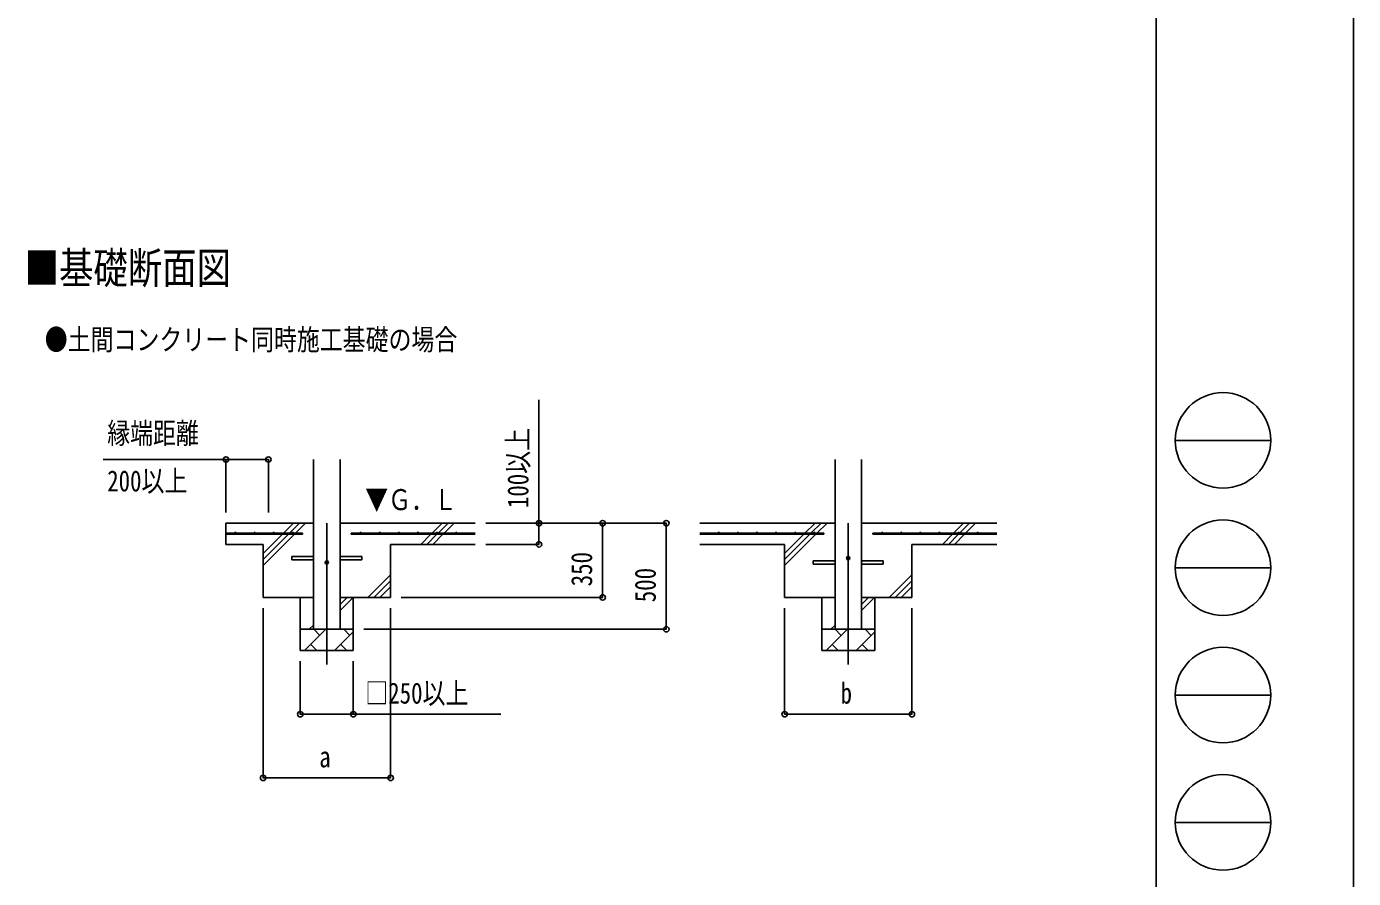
# Model space of a CAD drawing. Units: millimetres, scale not verified. Extents: x -12615 to 12615, y -8910 to 8910.
# Drawn here: x 6362 to 12615, y -4014 to 0 of the extents above; entities that cross this region are included whole.
import ezdxf
from ezdxf.enums import TextEntityAlignment as Align

# ---------------------------------------------------------------- set-up
doc = ezdxf.new("R2010")
doc.units = ezdxf.units.MM
doc.header["$LTSCALE"] = 40
for name, color, linetype in [('0-2_USER1', 3, 'Continuous'), ('0-3_YKK_12', 2, 'Continuous'), ('0-4_YKK_13', 4, 'Continuous'), ('0-5_YKK_A1', 4, 'Continuous'), ('0-6_YKK_D', 6, 'Continuous'), ('0-7_YKK_ZWAK', 7, 'Continuous')]:
    doc.layers.add(name, color=color, linetype=linetype)
doc.styles.add('ＭＳ ゴシック', font='')
doc.styles.get('ＭＳ ゴシック').set_extended_font_data('MS Gothic')

msp = doc.modelspace()

# ---------------------------------------------------------------- linework, layer by layer
at = {"layer": '0-3_YKK_12'}
for p, q in [((7777.04, -2340.08), (7777.04, -3006.03)), ((10234.43, -2340.08), (10234.43, -3006.03))]:
    msp.add_line(p, q, dxfattribs=at)
at = {"layer": '0-4_YKK_13'}
for p, q in [((7612.04, -2497.08), (7714.54, -2497.08)), ((7612.04, -2513.08), (7612.04, -2497.08)), ((7839.54, -2497.08), (7942.04, -2497.08)), ((7942.04, -2497.08), (7942.04, -2513.08)), ((7612.04, -2513.08), (7714.54, -2513.08)), ((7839.54, -2513.08), (7942.04, -2513.08)), ((10069.43, -2517.08), (10171.93, -2517.08)), ((10069.43, -2533.08), (10069.43, -2517.08)), ((10069.43, -2533.08), (10171.93, -2533.08)), ((10296.93, -2517.08), (10399.43, -2517.08)), ((10296.93, -2533.08), (10399.43, -2533.08)), ((10399.43, -2517.08), (10399.43, -2533.08))]:
    msp.add_line(p, q, dxfattribs=at)
for centre in [(10234.43, -2505.08), (7777.04, -2525.08)]:
    msp.add_circle(centre, 8, dxfattribs=at)
at = {"layer": '0-5_YKK_A1'}
for p, q in [((7714.54, -2840.08), (7714.54, -2040.08)), ((7839.54, -2040.08), (7839.54, -2840.08)), ((10171.93, -2840.08), (10171.93, -2040.08)), ((10296.93, -2040.08), (10296.93, -2840.08)), ((7714.54, -2340.08), (7302.04, -2340.08)), ((7302.04, -2340.08), (7302.04, -2440.08)), ((7572.98, -2387.58), (7620.48, -2340.08)), ((7601.26, -2387.58), (7648.76, -2340.08)), ((7629.54, -2387.58), (7677.04, -2340.08)), ((8477.04, -2340.08), (7839.54, -2340.08)), ((8272.98, -2387.58), (8320.48, -2340.08)), ((8301.26, -2387.58), (8348.76, -2340.08)), ((8329.54, -2387.58), (8377.04, -2340.08)), ((10171.93, -2340.08), (9534.43, -2340.08)), ((10030.36, -2387.58), (10077.86, -2340.08)), ((10058.65, -2387.58), (10106.15, -2340.08)), ((10086.93, -2387.58), (10134.43, -2340.08)), ((10934.43, -2340.08), (10296.93, -2340.08)), ((10730.36, -2387.58), (10777.86, -2340.08)), ((10758.65, -2387.58), (10806.15, -2340.08)), ((10786.93, -2387.58), (10834.43, -2340.08)), ((7662.04, -2387.58), (7302.04, -2387.58)), ((7662.04, -2392.58), (7302.04, -2392.58)), ((7477.04, -2540.08), (7624.54, -2392.58)), ((7477.04, -2483.52), (7567.98, -2392.58)), ((7477.04, -2511.8), (7596.26, -2392.58)), ((7662.04, -2387.58), (7662.04, -2392.58)), ((7892.04, -2387.58), (8477.04, -2387.58)), ((7892.04, -2387.58), (7892.04, -2392.58)), ((7892.04, -2392.58), (8477.04, -2392.58)), ((8220.48, -2440.08), (8267.98, -2392.58)), ((8248.76, -2440.08), (8296.26, -2392.58)), ((8277.04, -2440.08), (8324.54, -2392.58)), ((10119.43, -2387.58), (9534.43, -2387.58)), ((10119.43, -2392.58), (9534.43, -2392.58)), ((9934.43, -2540.08), (10081.93, -2392.58)), ((9934.43, -2483.52), (10025.36, -2392.58)), ((9934.43, -2511.8), (10053.65, -2392.58)), ((10119.43, -2387.58), (10119.43, -2392.58)), ((10349.43, -2387.58), (10934.43, -2387.58)), ((10349.43, -2387.58), (10349.43, -2392.58)), ((10349.43, -2392.58), (10934.43, -2392.58)), ((10677.86, -2440.08), (10725.36, -2392.58)), ((10706.15, -2440.08), (10753.65, -2392.58)), ((10734.43, -2440.08), (10781.93, -2392.58)), ((7477.04, -2440.08), (7302.04, -2440.08)), ((7477.04, -2440.08), (7477.04, -2690.08)), ((8477.04, -2440.08), (8077.04, -2440.08)), ((8077.04, -2440.08), (8077.04, -2690.08)), ((9934.43, -2440.08), (9534.43, -2440.08)), ((9934.43, -2440.08), (9934.43, -2690.08)), ((10534.43, -2440.08), (10534.43, -2690.08)), ((10534.43, -2440.08), (10934.43, -2440.08)), ((7970.48, -2690.08), (8077.04, -2583.52)), ((7998.76, -2690.08), (8077.04, -2611.8)), ((10427.86, -2690.08), (10534.43, -2583.52)), ((10456.15, -2690.08), (10534.43, -2611.8)), ((8027.04, -2690.08), (8077.04, -2640.08)), ((10484.43, -2690.08), (10534.43, -2640.08)), ((7714.54, -2690.08), (7477.04, -2690.08)), ((7652.04, -2690.08), (7652.04, -2940.08)), ((7839.54, -2751.75), (7901.21, -2690.08)), ((7839.54, -2723.47), (7872.93, -2690.08)), ((8077.04, -2690.08), (7839.54, -2690.08)), ((7902.04, -2690.08), (7902.04, -2940.08)), ((10171.93, -2690.08), (9934.43, -2690.08)), ((10109.43, -2690.08), (10109.43, -2940.08)), ((10296.93, -2751.75), (10358.6, -2690.08)), ((10296.93, -2723.47), (10330.32, -2690.08)), ((10534.43, -2690.08), (10296.93, -2690.08)), ((10359.43, -2690.08), (10359.43, -2940.08)), ((7902.04, -2840.08), (7652.04, -2840.08)), ((7672.78, -2940.08), (7772.78, -2840.08)), ((7694.64, -2840.08), (7714.54, -2820.18)), ((7744.23, -2868.64), (7715.67, -2840.08)), ((7814.2, -2940.08), (7902.04, -2852.24)), ((7885.65, -2868.64), (7857.09, -2840.08)), ((10359.43, -2840.08), (10109.43, -2840.08)), ((10130.17, -2940.08), (10230.17, -2840.08)), ((10152.03, -2840.08), (10171.93, -2820.18)), ((10201.61, -2868.64), (10173.06, -2840.08)), ((10271.59, -2940.08), (10359.43, -2852.24)), ((10343.04, -2868.64), (10314.48, -2840.08)), ((7701.33, -2911.53), (7729.89, -2940.08)), ((7842.75, -2911.53), (7871.31, -2940.08)), ((10158.72, -2911.53), (10187.28, -2940.08)), ((10300.14, -2911.53), (10328.7, -2940.08)), ((7902.04, -2940.08), (7652.04, -2940.08)), ((10359.43, -2940.08), (10109.43, -2940.08))]:
    msp.add_line(p, q, dxfattribs=at)
for centre in [(7347.04, -2385.08), (7437.04, -2385.08), (7527.04, -2385.08), (7617.04, -2385.08), (7937.04, -2385.08), (8027.04, -2385.08), (8117.04, -2385.08), (8207.04, -2385.08), (8297.04, -2385.08), (8387.04, -2385.08), (9624.43, -2385.08), (9714.43, -2385.08), (9804.43, -2385.08), (9894.43, -2385.08), (9984.43, -2385.08), (10074.43, -2385.08), (10394.43, -2385.08), (10484.43, -2385.08), (10574.43, -2385.08), (10664.43, -2385.08), (10754.43, -2385.08), (10844.43, -2385.08)]:
    msp.add_circle(centre, 2.5, dxfattribs=at)
at = {"layer": '0-6_YKK_D'}
for p, q in [((7302.04, -2040.08), (6724, -2040.08)), ((7302.04, -2290.08), (7302.04, -2039.08)), ((7302.04, -2040.08), (7502.04, -2040.08)), ((7502.04, -2290.08), (7502.04, -2039.08)), ((8527.04, -2340.08), (8778.04, -2340.08)), ((8527.04, -2340.08), (9378.04, -2340.08)), ((8527.04, -2340.08), (9078.04, -2340.08)), ((9077.04, -2340.08), (9077.04, -2690.08)), ((9377.04, -2840.08), (9377.04, -2340.08)), ((8527.04, -2440.08), (8778.04, -2440.08)), ((7477.04, -2740.08), (7477.04, -3541.08)), ((8078.04, -2740.08), (8078.04, -3541.08)), ((8127.04, -2690.08), (9078.04, -2690.08)), ((9934.43, -2740.08), (9934.43, -3241.08)), ((10534.43, -2740.08), (10534.43, -3241.08)), ((7952.04, -2840.08), (9378.04, -2840.08)), ((7652.04, -2990.08), (7652.04, -3241.08)), ((7902.04, -2990.08), (7902.04, -3241.08)), ((9934.43, -3240.08), (10534.43, -3240.08)), ((7477.04, -3540.08), (8078.04, -3540.08))]:
    msp.add_line(p, q, dxfattribs=at)
for points in [[(8777.04, -2440.08), (8777.04, -2340.08), (8777.04, -1759.48)], [(7652.04, -3240.08), (7902.04, -3240.08), (8597.84, -3240.08)]]:
    msp.add_lwpolyline(points, dxfattribs=at)
for centre in [(7302.04, -2040.08), (7502.04, -2040.08), (8777.04, -2340.08), (9077.04, -2340.08), (9377.04, -2340.08), (8777.04, -2440.08), (9077.04, -2690.08), (9377.04, -2840.08), (7652.04, -3240.08), (7902.04, -3240.08), (9934.43, -3240.08), (10534.43, -3240.08), (7477.04, -3540.08), (8078.04, -3540.08)]:
    msp.add_circle(centre, 12.75, dxfattribs=at)
at = {"layer": '0-7_YKK_ZWAK'}
for p, q in [((11685.06, 8325), (11685.06, -7575)), ((11775.06, -1950), (12225.06, -1950)), ((11775.06, -2550), (12225.06, -2550)), ((11775.06, -3150), (12225.06, -3150)), ((11775.06, -3750), (12225.06, -3750))]:
    msp.add_line(p, q, dxfattribs=at)
msp.add_lwpolyline([(-12615, -8910), (12615, -8910), (12615, 8910), (-12615, 8910)], close=True, dxfattribs=at)
for centre in [(12000.06, -1950), (12000.06, -2550), (12000.06, -3150), (12000.06, -3750)]:
    msp.add_circle(centre, 225, dxfattribs=at)

# ---------------------------------------------------------------- texts
at = {"layer": '0-2_USER1', "style": 'ＭＳ ゴシック', "width": 0.8}
for s, height, p in [('■基礎断面図', 148.5, (6353.41, -1256.35)), ('●土間コンクリート同時施工基礎の場合', 98.97, (6448.16, -1554.26))]:
    msp.add_text(s, height=height, dxfattribs=at).set_placement(p, align=Align.BOTTOM_LEFT)
at = {"layer": '0-5_YKK_A1', "style": 'ＭＳ ゴシック', "width": 0.8}
msp.add_text('▼Ｇ．Ｌ', height=98.97, dxfattribs=at).set_placement((7958.21, -2308.36), align=Align.BOTTOM_LEFT)
at = {"layer": '0-6_YKK_D', "style": 'ＭＳ ゴシック', "width": 0.8}
for s, p in [('縁端距離', (6742.38, -1995.08)), ('200以上', (6742.38, -2220.08)), ('□250以上', (7958.64, -3220.08)), ('b', (10198.43, -3220.08)), ('a', (7741.54, -3520.08))]:
    msp.add_text(s, height=98.97, dxfattribs=at).set_placement(p, align=Align.BOTTOM_LEFT)
for s, p in [('100以上', (8757.04, -2269.08)), ('350', (9057.04, -2637.48)), ('500', (9357.04, -2712.48))]:
    msp.add_text(s, height=98.97, rotation=90, dxfattribs=at).set_placement(p, align=Align.BOTTOM_LEFT)

doc.saveas('drawing.dxf')
